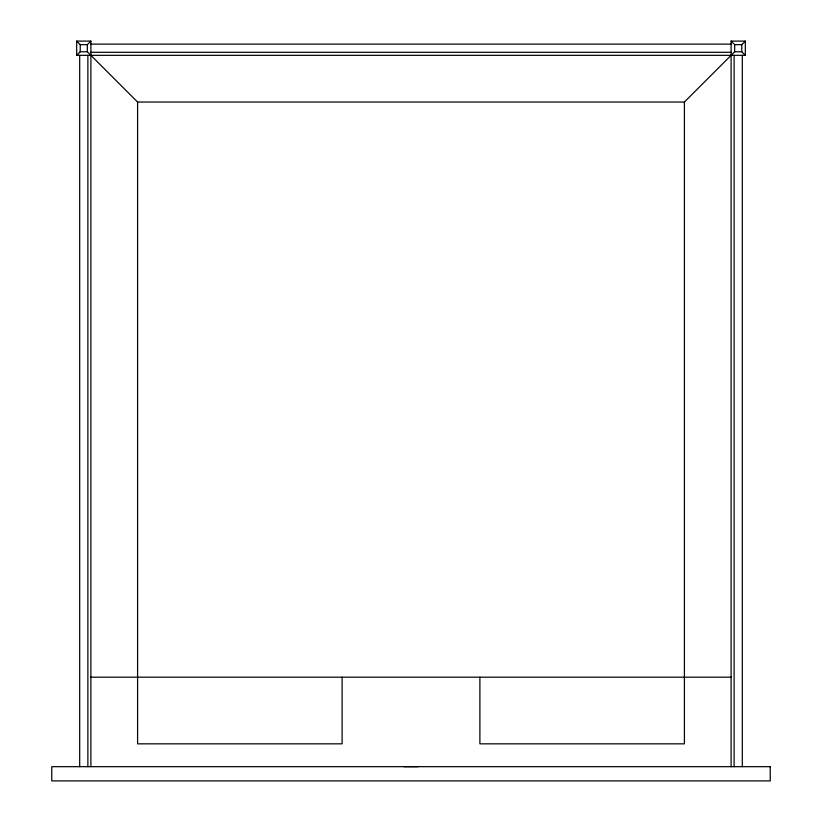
<?xml version="1.0" encoding="UTF-8"?>
<svg xmlns="http://www.w3.org/2000/svg" width="822" height="822" viewBox="0 0 822 822"><rect width="100%" height="100%" fill="white"/><g stroke="black" fill="none" stroke-linecap="round" stroke-linejoin="round"><path stroke-width="1.23" d="M90.893 766.669L90.893 41.1L76.672 41.1L76.672 55.331L80.227 51.765L87.338 51.765L137.593 102.031L137.593 743.838L342.106 743.838L342.106 677.184M76.672 41.1L80.227 44.655L87.338 44.655L90.893 41.1M137.593 102.031L684.407 102.031L734.663 51.765L741.773 51.765L745.328 55.331L745.328 41.1L731.107 41.1L731.107 766.669M731.107 41.1L734.663 44.655L741.773 44.655L745.328 41.1M90.893 44.121L731.107 44.121M90.893 52.3L731.107 52.3M76.672 55.331L745.328 55.331M90.893 677.184L731.107 677.184M742.307 55.331L742.307 766.669M741.773 44.655L741.773 51.765M734.663 44.655L734.663 51.765M734.128 55.331L734.128 766.669M684.407 102.031L684.407 743.838L479.894 743.838L479.894 677.184M418.11 766.669L403.89 766.669M87.872 55.331L87.872 766.669M87.338 44.655L87.338 51.765M80.227 44.655L80.227 51.765M79.693 55.331L79.693 766.669M770.235 766.669L51.765 766.669L51.765 780.9L770.235 780.9L770.235 766.669"/></g></svg>
